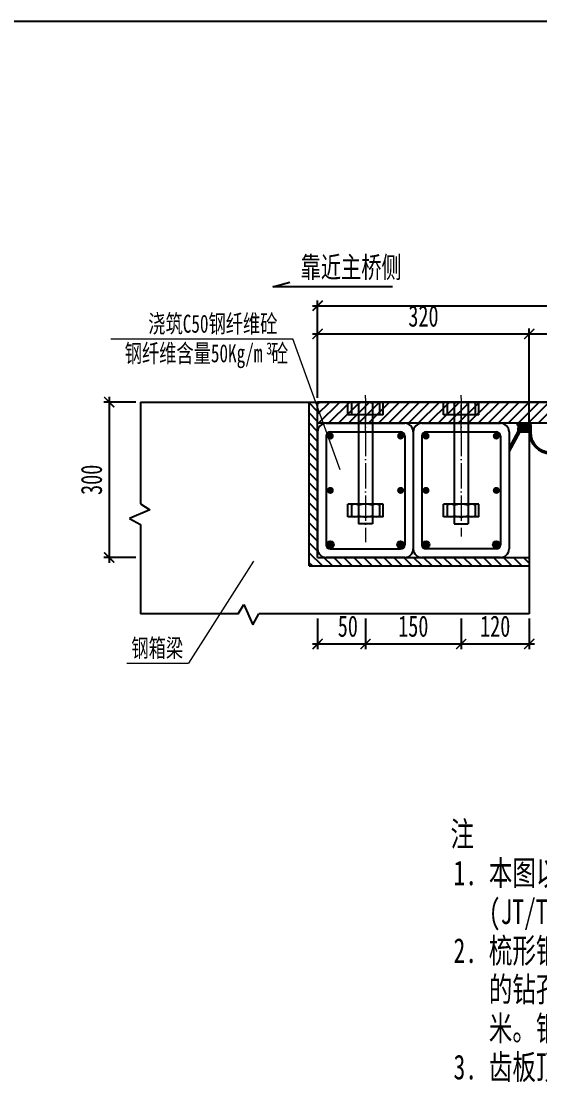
# Model space of a CAD drawing. Extents: x 113548 to 134722, y -121971 to -116031.
# Drawn here: x 117852 to 119322, y -119049 to -116031 of the extents above; entities that cross this region are included whole.
import ezdxf

# ---------------------------------------------------------------- set-up
doc = ezdxf.new("R2010")
doc.units = 0
doc.header["$LTSCALE"] = 3
doc.header["$MEASUREMENT"] = 0
doc.linetypes.add('ACAD_ISO04W100', pattern=[30.5, 24, -3, 0.5, -3])
doc.layers.get('0').update_dxf_attribs({"linetype": 'CONTINUOUS'})
doc.layers.get('DEFPOINTS').update_dxf_attribs({"linetype": 'CONTINUOUS'})
for name, color, linetype in [('6标注', 7, 'CONTINUOUS'), ('7-文字说明', 7, 'CONTINUOUS'), ('bz', 3, 'CONTINUOUS'), ('Thin', 1, 'CONTINUOUS')]:
    doc.layers.add(name, color=color, linetype=linetype)
for name, color, linetype, lineweight in [('DashDot', 5, 'ACAD_ISO04W100', 15), ('文字说明', 7, 'CONTINUOUS', 25), ('桥－综合标注', 31, 'CONTINUOUS', 13)]:
    doc.layers.add(name, color=color, linetype=linetype, lineweight=lineweight)
doc.styles.add('mp', font='smsim.shx', dxfattribs={"width": 0.75, "bigfont": 'smfs.shx'})
doc.styles.add('仿宋字', font='仿宋_GB2312.ttf', dxfattribs={"width": 0.7})
doc.dimstyles.new('20 mp', dxfattribs={"dimscale": 20, "dimtxt": 3, "dimasz": 1.43, "dimexe": 0.75, "dimexo": 0.625, "dimgap": 1, "dimtad": 1, "dimdec": 4, "dimzin": 9, "dimdsep": 46, "dimtxsty": 'mp', "dimblk1": 'ARCHTICK', "dimblk2": 'ARCHTICK', "dimsah": 1, "dimcen": 2.5, "dimdle": 0.75, "dimclrd": 256, "dimclre": 256, "dimclrt": 7, "dimadec": 4, "dimazin": 2, "dimtp": 0.5, "dimtm": 0.0005, "dimtfac": 1, "dimtdec": 4, "dimtmove": 2, "dimatfit": 3, "dimldrblk": 'NONE', "dimfxl": 0.75, "dimtolj": 1, "dimtzin": 0, "dimlwd": -1, "dimlwe": -1, "dimarcsym": 0})

# ---------------------------------------------------------------- blocks, each defined once
blk = doc.blocks.new('_ARCHTICK')
at = {"color": 0, "linetype": 'ByBlock', "const_width": 0.15}
blk.add_lwpolyline([(-0.5, -0.5), (0.5, 0.5)], dxfattribs=at)
blk = doc.blocks.new('*D9')
at = {"layer": 'bz'}
for p, q in [((118677.7, -116836.6), (120667.8, -116836.6)), ((118692.7, -117097.2), (118692.7, -116821.6)), ((120652.8, -117097.2), (120652.8, -116821.6))]:
    blk.add_line(p, q, dxfattribs=at)
at = {"layer": 'DEFPOINTS', "color": 0}
for p in [(120652.8, -116836.6), (118692.7, -117109.7), (120652.8, -117109.7)]:
    blk.add_point(p, dxfattribs=at)
at = {"layer": 'bz', "xscale": 28.6, "yscale": 28.6, "zscale": 28.6, "rotation": 180}
blk.add_blockref('_ARCHTICK', (118692.7, -116836.6), dxfattribs=at)
at = {"layer": 'bz', "xscale": 28.6, "yscale": 28.6, "zscale": 28.6}
blk.add_blockref('_ARCHTICK', (120652.8, -116836.6), dxfattribs=at)
at = {"layer": 'bz', "color": 7, "insert": (119672.7, -116786.6), "char_height": 60, "attachment_point": 5, "style": '仿宋字'}
blk.add_mtext('\\A1;B', dxfattribs=at)
blk = doc.blocks.new('_None')
blk = doc.blocks.new('*D13')
at = {"layer": 'bz'}
for p, q in [((119099.7, -117722.2), (119099.7, -117809.7)), ((119292.7, -117722.2), (119292.7, -117809.7)), ((119084.7, -117794.7), (119307.7, -117794.7))]:
    blk.add_line(p, q, dxfattribs=at)
at = {"layer": 'DEFPOINTS', "color": 0}
for p in [(119099.7, -117709.7), (119292.7, -117709.7), (119292.7, -117794.7)]:
    blk.add_point(p, dxfattribs=at)
at = {"layer": 'bz', "xscale": 28.6, "yscale": 28.6, "zscale": 28.6, "rotation": 180}
blk.add_blockref('_ARCHTICK', (119099.7, -117794.7), dxfattribs=at)
at = {"layer": 'bz', "xscale": 28.6, "yscale": 28.6, "zscale": 28.6}
blk.add_blockref('_ARCHTICK', (119292.7, -117794.7), dxfattribs=at)
at = {"layer": 'bz', "color": 7, "insert": (119196.2, -117744.7), "char_height": 60, "attachment_point": 5, "style": '仿宋字'}
blk.add_mtext('\\A1;120', dxfattribs=at)
blk = doc.blocks.new('*D14')
at = {"layer": 'bz'}
for p, q in [((118828.4, -117722.2), (118828.4, -117809.7)), ((119099.7, -117722.2), (119099.7, -117809.7)), ((118813.4, -117794.7), (119114.7, -117794.7))]:
    blk.add_line(p, q, dxfattribs=at)
at = {"layer": 'DEFPOINTS', "color": 0}
for p in [(118828.4, -117709.7), (119099.7, -117709.7), (119099.7, -117794.7)]:
    blk.add_point(p, dxfattribs=at)
at = {"layer": 'bz', "xscale": 28.6, "yscale": 28.6, "zscale": 28.6, "rotation": 180}
blk.add_blockref('_ARCHTICK', (118828.4, -117794.7), dxfattribs=at)
at = {"layer": 'bz', "xscale": 28.6, "yscale": 28.6, "zscale": 28.6}
blk.add_blockref('_ARCHTICK', (119099.7, -117794.7), dxfattribs=at)
at = {"layer": 'bz', "color": 7, "insert": (118964, -117744.7), "char_height": 60, "attachment_point": 5, "style": '仿宋字'}
blk.add_mtext('\\A1;150', dxfattribs=at)
blk = doc.blocks.new('*D15')
at = {"layer": 'bz'}
for p, q in [((118692.7, -117722.2), (118692.7, -117809.7)), ((118828.4, -117722.2), (118828.4, -117809.7)), ((118677.7, -117794.7), (118843.4, -117794.7))]:
    blk.add_line(p, q, dxfattribs=at)
at = {"layer": 'DEFPOINTS', "color": 0}
for p in [(118692.7, -117709.7), (118828.4, -117709.7), (118828.4, -117794.7)]:
    blk.add_point(p, dxfattribs=at)
at = {"layer": 'bz', "xscale": 28.6, "yscale": 28.6, "zscale": 28.6, "rotation": 180}
blk.add_blockref('_ARCHTICK', (118692.7, -117794.7), dxfattribs=at)
at = {"layer": 'bz', "xscale": 28.6, "yscale": 28.6, "zscale": 28.6}
blk.add_blockref('_ARCHTICK', (118828.4, -117794.7), dxfattribs=at)
at = {"layer": 'bz', "color": 7, "insert": (118778.4, -117744.7), "char_height": 60, "attachment_point": 5, "style": '仿宋字'}
blk.add_mtext('\\A1;50', dxfattribs=at)
blk = doc.blocks.new('*D18')
at = {"layer": 'bz'}
for p, q in [((119277.7, -116916.4), (119787.7, -116916.4)), ((119292.7, -117169.2), (119292.7, -116901.4)), ((119772.7, -117097.2), (119772.7, -116901.4))]:
    blk.add_line(p, q, dxfattribs=at)
at = {"layer": 'DEFPOINTS', "color": 0}
for p in [(119772.7, -116916.4), (119772.7, -117109.7), (119292.7, -117181.7)]:
    blk.add_point(p, dxfattribs=at)
at = {"layer": 'bz', "xscale": 28.6, "yscale": 28.6, "zscale": 28.6, "rotation": 180}
blk.add_blockref('_ARCHTICK', (119292.7, -116916.4), dxfattribs=at)
at = {"layer": 'bz', "xscale": 28.6, "yscale": 28.6, "zscale": 28.6}
blk.add_blockref('_ARCHTICK', (119772.7, -116916.4), dxfattribs=at)
at = {"layer": 'bz', "color": 7, "insert": (119532.7, -116866.4), "char_height": 60, "attachment_point": 5, "style": '仿宋字'}
blk.add_mtext('\\A1;480', dxfattribs=at)
blk = doc.blocks.new('*D19')
at = {"layer": 'bz'}
for p, q in [((118677.7, -116916.4), (119307.7, -116916.4)), ((118692.7, -117097.2), (118692.7, -116901.4)), ((119292.7, -117169.2), (119292.7, -116901.4))]:
    blk.add_line(p, q, dxfattribs=at)
at = {"layer": 'DEFPOINTS', "color": 0}
for p in [(119292.7, -116916.4), (118692.7, -117109.7), (119292.7, -117181.7)]:
    blk.add_point(p, dxfattribs=at)
at = {"layer": 'bz', "xscale": 28.6, "yscale": 28.6, "zscale": 28.6, "rotation": 180}
blk.add_blockref('_ARCHTICK', (118692.7, -116916.4), dxfattribs=at)
at = {"layer": 'bz', "xscale": 28.6, "yscale": 28.6, "zscale": 28.6}
blk.add_blockref('_ARCHTICK', (119292.7, -116916.4), dxfattribs=at)
at = {"layer": 'bz', "color": 7, "insert": (118992.7, -116866.4), "char_height": 60, "attachment_point": 5, "style": '仿宋字'}
blk.add_mtext('\\A1;320', dxfattribs=at)
blk = doc.blocks.new('*D35')
at = {"layer": 'bz'}
for p, q in [((118177.7, -117109.7), (118086.7, -117109.7)), ((118101.7, -117094.7), (118101.7, -117564.7)), ((118177.7, -117549.7), (118086.7, -117549.7))]:
    blk.add_line(p, q, dxfattribs=at)
at = {"layer": 'DEFPOINTS', "color": 0}
for p in [(118190.2, -117109.7), (118101.7, -117549.7), (118190.2, -117549.7)]:
    blk.add_point(p, dxfattribs=at)
at = {"layer": 'bz', "xscale": 28.6, "yscale": 28.6, "zscale": 28.6}
for p, rotation in [((118101.7, -117109.7), 90), ((118101.7, -117549.7), 270)]:
    blk.add_blockref('_ARCHTICK', p, dxfattribs=dict(at, rotation=rotation))
at = {"layer": 'bz', "color": 7, "insert": (118051.7, -117329.7), "char_height": 60, "attachment_point": 5, "rotation": 90, "style": '仿宋字'}
blk.add_mtext('\\A1;300', dxfattribs=at)

msp = doc.modelspace()

# ---------------------------------------------------------------- hatches: boundary and pattern name
at = {"layer": '6标注'}
h = msp.add_hatch(dxfattribs=at)
h.set_pattern_fill('AR-CONC', color=256, scale=15.000647, style=0)
h.set_pattern_definition([(50, (102217.8, -115950.2), (2732.9, -239.1), [285.76, -3143.4]), (355, (102217.8, -115950.2), (-528.67, 2865.97), [228.6, -2514.7]), (100.451, (102445.5, -115970), (2204.23, 2626.86), [242.86, -2671.47]), (46.184, (102217.8, -115188), (4066.36, -630.66), [428.64, -4715.1]), (96.636, (102556.7, -115240.7), (3561.2, 3711.54), [364.3, -4007.2]), (351.184, (102218, -115188), (3561.2, 3711.5), [342.9, -3772.06]), (21, (102598.8, -115378.7), (2274.32, -1534.05), [285.76, -3143.4]), (326, (102598.8, -115378.7), (927.07, 2762.94), [228.6, -2514.7]), (71.451, (102788.3, -115506.5), (3201.4, 1228.9), [242.86, -2671.47]), (37.5, (102217.8, -115950.2), (46.33, 1268.38), [0, -2484.23, 0, -2552.81, 0, -2524.23]), (7.5, (102217.8, -115950.2), (1002.34, 1502.77), [0, -1455.48, 0, -2427.075, 0, -962.07]), (327.5, (101368.1, -115950.2), (2033.947, -85.935), [0, -952.54, 0, -2971.93, 0, -3943.52]), (317.5, (100987.1, -115950.2), (2222.03, 381.41), [0, -1238.3, 0, -1973.67, 0, -2800.47])])
h.paths.add_polyline_path([(120182.75579, -117273.69347), (119452.72431, -117273.69347), (119452.72431, -117249.69244), (119470.53804, -117249.69244), (119441.99835, -117198.35546), (119412.85993, -117198.35546, -0.0083233036), (119412.72259, -117200.34828), (119412.72259, -117349.69675), (119412.72259, -117553.35312), (120101.12535, -117553.35312), (120122.7532, -117531.42504), (120122.7532, -117529.01639), (120161.12793, -117529.01639), (120182.75579, -117507.08831)])
h.paths.add_polyline_path([(120532.77088, -117273.69347), (120222.75751, -117273.69347), (120222.75751, -117507.47692), (120243.79277, -117529.01639), (120282.7601, -117529.01639), (120282.7601, -117531.42504), (120304.38795, -117553.35312), (120451.14044, -117553.35312), (120472.76829, -117531.42504), (120472.76829, -117529.01639), (120532.77088, -117529.01639)])
h.paths.add_polyline_path([(121252.80192, -117109.6864), (120652.77605, -117109.6864), (120652.77605, -117173.68916), (120572.7726, -117173.68916), (120572.7726, -117239.69201, -1), (120592.77347, -117239.69201, -0.4142135624), (120582.77303, -117249.69244), (120939.44655, -117249.69244), (120939.44655, -117273.69347), (120572.7726, -117273.69347), (120572.7726, -117507.47692), (120593.80786, -117529.01639), (120632.77519, -117529.01639), (120632.77519, -117531.42504), (120654.40304, -117553.35312), (121252.80192, -117553.35312)])
h.paths.add_polyline_path([(121092.79503, -117299.69459), (121092.79503, -117279.69373), (121182.79891, -117279.69373, -0.4142135624), (121172.79847, -117269.6933, -1), (121192.79934, -117269.6933), (121192.79934, -117171.68907, 0.4142135624), (121182.79891, -117161.68864), (121162.79804, -117161.68864, -0.4142135624), (121172.79847, -117171.68907, -1), (121152.79761, -117171.68907, -0.4142135624), (121162.79804, -117161.68864), (121052.7933, -117161.68864, -0.4142135624), (121062.79373, -117171.68907, -1), (121042.79287, -117171.68907, -0.4142135624), (121052.7933, -117161.68864), (120942.78856, -117161.68864, -0.4142135624), (120952.78899, -117171.68907, -1), (120932.78813, -117171.68907, -0.4142135624), (120942.78856, -117161.68864), (120832.78381, -117161.68864, -0.4142135624), (120842.78425, -117171.68907, -1), (120822.78338, -117171.68907, -0.4142135624), (120832.78381, -117161.68864), (120722.77907, -117161.68864, -0.4142135624), (120732.7795, -117171.68907, -1), (120712.77864, -117171.68907, -0.4142135624), (120722.77907, -117161.68864), (120672.77692, -117161.68864), (120672.77692, -117141.68778), (121182.79891, -117141.68778, -0.4142135624), (121212.8002, -117171.68907), (121212.8002, -117269.6933, -0.4142135624), (121182.79891, -117299.69459)], flags=16)
h.paths.add_polyline_path([(120532.77088, -117173.68916), (120222.75751, -117173.68916), (120222.75751, -117249.69244), (120532.77088, -117249.69244)])
h.paths.add_polyline_path([(120372.76398, -117239.68742, -1), (120352.76312, -117239.68742, -1)], flags=16)
h.paths.add_polyline_path([(120182.75579, -117173.68916), (119448.36513, -117173.68916), (119448.36513, -117178.79041), (119443.55206, -117178.76425), (119435.83291, -117178.76425, 0.4142135624), (119435.53289, -117179.06426), (119435.53289, -117184.11162), (119431.88499, -117184.11162, 0.7207592201), (119431.70498, -117184.65165, -0.7207592201), (119431.88499, -117184.11162), (119435.23288, -117184.11162, 0.4142135624), (119435.53289, -117183.81161), (119435.53289, -117178.76425), (119443.55206, -117178.76425), (119448.36513, -117178.79041), (119448.36513, -117173.68916), (119408.72241, -117173.68916), (119408.72241, -117169.68899), (119258.7499, -117169.68899), (119258.7499, -117174.76407), (119258.75054, -117174.76407), (119258.7499, -117174.645), (119258.7499, -117169.68899), (119242.71526, -117169.68899), (119242.71526, -117189.68985), (119062.70749, -117189.68985), (119062.70749, -117328.15728), (119083.74275, -117349.69675), (119292.71741, -117349.69675), (119292.71741, -117181.68951, 0.1000263944), (119292.40354, -117180.13626, 0.0519204206), (119292.28176, -117180.11145), (119292.16524, -117180.11145, -0.048664962), (119292.28176, -117180.11145), (119292.39299, -117180.11145, -0.0016851504), (119292.40354, -117180.13626, -0.3275227447), (119292.82353, -117180.70864), (119292.93638, -117193.75526), (119292.93638, -117195.22676, 0.9581581332), (119412.72259, -117200.34828), (119412.72259, -117198.35546), (119412.85993, -117198.35546, 0.013042348), (119412.94156, -117195.22676), (119412.94156, -117192.75522), (119412.95441, -117184.70881, -0.4429938796), (119413.61269, -117184.11162), (119413.49617, -117184.11162, 0.3850902795), (119412.95441, -117184.7069), (119412.94156, -117192.75522), (119412.94156, -117195.22676, -0.013042348), (119412.85993, -117198.35546), (119441.99835, -117198.35546), (119443.55573, -117198.35546, 0.4142204381), (119444.15575, -117197.75542, -0.4142204381), (119443.55573, -117198.35546), (119441.99835, -117198.35546), (119470.53804, -117249.69244), (119566.72928, -117249.69244, -0.4142135624), (119556.72885, -117239.69201, -1), (119576.72971, -117239.69201, -0.4142135624), (119566.72928, -117249.69244), (119966.74647, -117249.69244, -0.4142135624), (119956.74604, -117239.69201, -1), (119976.7469, -117239.69201, -0.4142135624), (119966.74647, -117249.69244), (120166.75517, -117249.69244, -0.4142135624), (120156.75474, -117239.69201, -1), (120176.7556, -117239.69201, -0.4142135624), (120166.75517, -117249.69244), (120182.75579, -117249.69244)])
h.paths.add_polyline_path([(119776.38064, -117239.68134, -1), (119756.37977, -117239.68134, -1)], flags=16)
h.paths.add_polyline_path([(119422.62584, -117187.19822, -1), (119427.27801, -117187.19822, -1)], flags=16)
h.paths.add_polyline_path([(119278.49993, -117183.19805, -1), (119283.1521, -117183.19805, -1)], flags=17)
h.paths.add_polyline_path([(119270.24504, -117175.06409, 0.4142135624), (119269.94503, -117174.76407, -0.4142135624), (119270.24504, -117175.06409), (119270.24504, -117179.81144, 0.4142135624), (119270.54505, -117180.11145, -0.4142135624), (119270.24504, -117179.81144)], flags=17)
h.paths.add_polyline_path([(119262.22587, -117174.76407, 0.4141664892), (119261.62585, -117175.364), (119261.62218, -117193.75526, 0.4142135624), (119262.22221, -117194.35529, -0.4142135624), (119261.62218, -117193.75526), (119261.62286, -117190.36586), (119261.62218, -117190.36586), (119261.62218, -117183.16555), (119261.62429, -117183.16555), (119261.62585, -117175.364, -0.4141664892)], flags=17)
h.paths.add_polyline_path([(119116.07549, -117239.69201, -1), (119136.07635, -117239.69201, -1)], flags=16)
h.paths.add_polyline_path([(120758.82006, -117449.48702), (120800.82187, -117449.48702), (120800.82187, -117386.4843), (120758.82006, -117386.4843)], flags=24)
h.paths.add_polyline_path([(121028.38158, -117419.87608), (121127.38585, -117419.87608), (121127.38585, -117356.87336), (121028.38158, -117356.87336)], flags=24)
h = msp.add_hatch(dxfattribs=at)
h.set_pattern_fill('ANSI37', color=256, scale=5.000216, style=0)
h.set_pattern_definition([(45, (186452.60423, -142638.1941), (-0.441960794, 0.441960794), []), (135, (186452.60423, -142638.1941), (-0.441960794, -0.441960794), [])])
h.paths.add_polyline_path([(119296.93656, -117173.76403, 0.4142135624), (119292.93638, -117169.76386), (119258.7499, -117169.76386), (119258.7499, -117174.645), (119258.75054, -117174.76407), (119262.22587, -117174.76407), (119270.24504, -117174.76407), (119270.24504, -117179.81144, 0.4142135624), (119270.54505, -117180.11145), (119274.35207, -117180.11145, 1.5846138532), (119287.29995, -117180.11145), (119292.16524, -117180.11145, -0.0486649621), (119292.28176, -117180.11145), (119296.93656, -117180.11145)])
h.paths.add_polyline_path([(119283.1521, -117183.19805, -1), (119278.49993, -117183.19805, -1)], flags=16)
h.paths.add_polyline_path([(119435.53289, -117178.76425), (119444.15197, -117178.76425), (119444.15197, -117178.76751), (119448.36513, -117178.79041), (119448.36513, -117173.76403), (119412.94156, -117173.76403, 0.4142135624), (119408.94139, -117177.7642), (119408.94139, -117195.22676, -1), (119296.93656, -117195.22676), (119296.93656, -117180.11145), (119292.81836, -117180.11145), (119292.82344, -117180.69826, -0.0043250705), (119292.82353, -117180.70864), (119292.94157, -117194.35529), (119292.93638, -117194.35529), (119292.93638, -117195.22676, 1), (119412.94156, -117195.22676), (119412.94156, -117192.75522), (119412.95441, -117184.70881, -0.4429938796), (119413.61269, -117184.11162), (119418.47798, -117184.11162, 1.5846138532), (119431.42586, -117184.11162), (119435.23288, -117184.11162, 0.4142135624), (119435.53289, -117183.81161)])
h.paths.add_polyline_path([(119427.27801, -117187.19822, -1), (119422.62584, -117187.19822, -1)], flags=16)
h = msp.add_hatch(dxfattribs=at)
h.set_pattern_fill('ANSI31', color=256, scale=30.001294, style=0)
h.set_pattern_definition([(45, (248282.0122, -169307.509), (-2.65176477, 2.65176477), [])])
h.paths.add_polyline_path([(119274.35207, -117180.11145), (119270.24504, -117180.11145), (119270.24504, -117174.76407), (119262.22587, -117174.76407, 0.4141552021), (119261.62585, -117175.36398), (119261.62218, -117193.75526, 0.4142135624), (119262.22221, -117194.35529), (119292.2235, -117194.35529, 0.4142135624), (119292.82353, -117193.75526), (119292.82353, -117180.70864, 0.3860072647), (119292.28176, -117180.11145), (119287.29995, -117180.11145, -1.5846138532)])
at = {"layer": '7-文字说明'}
h = msp.add_hatch(dxfattribs=at)
h.set_pattern_fill('_USER', color=256, scale=20.000862, angle=135, style=0, pattern_type=0)
h.set_pattern_definition([(135, (-2e-10, -1978.984), (-14.1427454, -14.1427454), [])])
h.paths.add_polyline_path([(118692.69154, -117549.70537), (118692.69154, -117109.6864), (118668.69154, -117109.6864), (118668.69154, -117573.70537), (119292.71741, -117573.70537), (119292.71741, -117549.70537)])
h = msp.add_hatch(dxfattribs=at)
h.set_pattern_fill('_USER', color=256, scale=20.000862, angle=45, style=0, pattern_type=0)
h.set_pattern_definition([(45, (3386.99, 2913.774), (-14.1427454, 14.1427454), [])])
h.paths.add_polyline_path([(118692.69154, -117109.6864), (118692.69154, -117169.68899), (118812.69671, -117169.68899), (118812.69671, -117109.6864)])
h.paths.add_polyline_path([(119772.73811, -117169.68899), (119772.73811, -117109.6864), (118812.69671, -117109.6864), (118812.69671, -117169.68899)])
at = {"layer": 'Thin'}
for points in [[(118738.69352, -117205.69054, -1), (118718.69266, -117205.69054, -1)], [(118918.01338, -117205.69054, 1), (118938.01425, -117205.69054, 1)], [(119010.01735, -117205.69054, -1), (118990.01649, -117205.69054, -1)], [(119189.33721, -117205.69054, 1), (119209.33807, -117205.69054, 1)], [(118738.69352, -117359.69718, -1), (118718.69266, -117359.69718, -1)], [(118918.01338, -117359.69718, 1), (118938.01425, -117359.69718, 1)], [(119010.01735, -117359.69718, -1), (118990.01649, -117359.69718, -1)], [(119189.33721, -117359.69718, 1), (119209.33807, -117359.69718, 1)], [(118738.69352, -117513.70382, 1), (118718.69266, -117513.70382, 1)], [(118918.01338, -117513.70382, -1), (118938.01425, -117513.70382, -1)], [(119010.01735, -117513.70382, 1), (118990.01649, -117513.70382, 1)], [(119189.33721, -117513.70382, -1), (119209.33807, -117513.70382, -1)]]:
    msp.add_hatch(color=256, dxfattribs=at).paths.add_polyline_path(points)

# ---------------------------------------------------------------- linework, layer by layer
at = {"layer": '6标注'}
msp.add_line((119292.28176, -117180.11145), (119296.93656, -117180.11145), dxfattribs=at)
at = {"layer": 'DashDot'}
for p, q in [((118828.35345, -117189.68985), (118828.35345, -117089.68554)), ((118828.35345, -117099.68597), (118828.35345, -117506.14778)), ((119099.67728, -117189.68985), (119099.67728, -117089.68554)), ((119099.67728, -117099.68597), (119099.67728, -117490.4812))]:
    msp.add_line(p, q, dxfattribs=at)
at = {"layer": 'DEFPOINTS'}
msp.add_lwpolyline([(113548.44111, -116031.10317), (121948.44111, -116031.10317), (121948.44111, -121971.10317), (113548.44111, -121971.10317)], close=True, dxfattribs=at)
at = {"layer": 'Thin'}
for p, q in [((118565.81222, -116783.184), (118614.2771, -116769.7186)), ((118904.87619, -116783.184), (118565.81222, -116783.184)), ((118190.19852, -117109.6864), (118190.19852, -117397.59548)), ((118190.19852, -117109.6864), (121252.80192, -117109.6864)), ((118668.69154, -117573.70537), (118668.69154, -117109.6864)), ((118692.69154, -117549.70537), (118692.69154, -117109.6864)), ((119952.74587, -117109.6864), (118692.69154, -117109.6864)), ((118778.3513, -117145.68795), (118778.3513, -117109.6864)), ((118858.35475, -117109.6864), (118798.35216, -117109.6864)), ((118878.35561, -117145.68795), (118878.35561, -117109.6864)), ((119049.67512, -117145.68795), (119049.67512, -117109.6864)), ((119129.67857, -117109.6864), (119069.67599, -117109.6864)), ((119149.67944, -117145.68795), (119149.67944, -117109.6864)), ((118788.35173, -117112.68653), (118788.35173, -117145.68795)), ((118808.35259, -117112.68653), (118808.35259, -117454.42142)), ((118848.35432, -117112.68653), (118848.35432, -117454.42142)), ((118868.35518, -117112.68653), (118868.35518, -117145.68795)), ((119059.67555, -117112.68653), (119059.67555, -117145.68795)), ((119079.67642, -117112.68653), (119079.67642, -117454.42142)), ((119119.67814, -117112.68653), (119119.67814, -117454.42142)), ((119139.679, -117112.68653), (119139.679, -117145.68795)), ((120132.75363, -117169.68899), (118692.69154, -117169.68899)), ((118716.69258, -117169.68899), (118940.01433, -117169.68899)), ((118878.35561, -117145.68795), (118778.3513, -117145.68795)), ((118868.35518, -117145.68795), (118788.35173, -117145.68795)), ((118988.0164, -117169.68899), (119211.33816, -117169.68899)), ((119149.67944, -117145.68795), (119049.67512, -117145.68795)), ((119139.679, -117145.68795), (119059.67555, -117145.68795)), ((119258.7499, -117169.76386), (119258.7499, -117174.645)), ((119270.32256, -117169.76386), (119262.22587, -117169.76386)), ((118692.69154, -117193.69002), (118692.69154, -117525.70434)), ((118728.69309, -117193.69002), (118928.01381, -117193.69002)), ((118964.01537, -117193.69002), (118964.01537, -117525.70434)), ((118964.01537, -117193.69002), (118964.01537, -117525.70434)), ((119000.01692, -117193.69002), (119199.33764, -117193.69002)), ((119261.65687, -117191.07729), (119235.33919, -117238.41733)), ((119235.33919, -117193.69002), (119235.33919, -117525.70434)), ((119266.14431, -117194.28169), (119235.33919, -117249.69371)), ((119258.75054, -117174.76407), (119258.7499, -117174.645)), ((119262.22587, -117174.76407), (119258.75054, -117174.76407)), ((119261.62585, -117175.364), (119261.62218, -117193.75526)), ((119261.62218, -117190.36586), (119261.62218, -117183.16555)), ((119292.93638, -117194.35529), (119262.22221, -117194.35529)), ((119262.22587, -117174.76407), (119270.24504, -117174.76407)), ((119270.24504, -117179.81144), (119270.24504, -117175.06409)), ((119273.89295, -117180.11145), (119270.54505, -117180.11145)), ((119292.28176, -117180.11145), (119287.75907, -117180.11145)), ((119292.71741, -117181.68951), (119292.71741, -117529.35209)), ((119292.82353, -117180.70864), (119292.93638, -117193.75526)), ((119292.93638, -117193.75526), (119292.93638, -117195.22676)), ((119296.93656, -117173.68517), (119296.93656, -117195.22676)), ((118716.69258, -117205.69054), (118716.69258, -117513.70382)), ((118940.01433, -117205.69054), (118940.01433, -117513.70382)), ((118988.0164, -117205.69054), (118988.0164, -117513.70382)), ((119211.33816, -117205.69054), (119211.33816, -117513.70382)), ((118190.19852, -117397.59548), (118216.59158, -117414.31688)), ((118878.35561, -117398.78434), (118778.3513, -117398.78434)), ((118778.3513, -117434.7859), (118778.3513, -117398.78434)), ((118788.35173, -117401.78447), (118788.35173, -117431.78577)), ((118868.35518, -117401.78447), (118868.35518, -117431.78577)), ((118878.35561, -117434.7859), (118878.35561, -117398.78434)), ((119149.67944, -117398.78434), (119049.67512, -117398.78434)), ((119049.67512, -117434.7859), (119049.67512, -117398.78434)), ((119059.67555, -117401.78447), (119059.67555, -117431.78577)), ((119139.679, -117401.78447), (119139.679, -117431.78577)), ((119149.67944, -117434.7859), (119149.67944, -117398.78434)), ((118216.59158, -117414.31688), (118159.68287, -117439.39896)), ((118159.68287, -117439.39896), (118190.19852, -117456.12031)), ((118878.35561, -117434.7859), (118778.3513, -117434.7859)), ((118878.35561, -117434.7859), (118778.3513, -117434.7859)), ((118868.35518, -117434.7859), (118788.35173, -117434.7859)), ((119149.67944, -117434.7859), (119049.67512, -117434.7859)), ((119149.67944, -117434.7859), (119049.67512, -117434.7859)), ((119139.679, -117434.7859), (119059.67555, -117434.7859)), ((118190.19852, -117456.12031), (118190.19852, -117709.71227)), ((118848.35432, -117454.42142), (118808.35259, -117454.42142)), ((119079.67642, -117454.42142), (119119.67814, -117454.42142)), ((118728.69309, -117525.70434), (118928.01381, -117525.70434)), ((119199.33764, -117525.70434), (119000.01692, -117525.70434)), ((119292.71741, -117529.35209), (119292.71741, -117709.71227)), ((118692.69154, -117549.70537), (119292.71741, -117549.70537)), ((118940.01433, -117549.70537), (118716.69258, -117549.70537)), ((119211.33816, -117549.70537), (118988.0164, -117549.70537)), ((118668.69154, -117573.70537), (119292.71741, -117573.70537)), ((118467.07753, -117709.71227), (118483.79893, -117683.31922)), ((118483.79893, -117683.31922), (118508.88101, -117740.22792)), ((118467.07753, -117709.71227), (118190.19852, -117709.71227)), ((118508.88101, -117740.22792), (118525.60237, -117709.71227)), ((119292.71741, -117709.71227), (118525.60237, -117709.71227))]:
    msp.add_line(p, q, dxfattribs=at)
for centre, radius in [((119280.82601, -117183.19805), 2.32609), ((118728.69309, -117513.70382), 10.00043), ((118928.01381, -117513.70382), 10.00043), ((119000.01692, -117513.70382), 10.00043), ((119199.33764, -117513.70382), 10.00043)]:
    msp.add_circle(centre, radius, dxfattribs=at)
for centre, radius, start, end in [((118798.35216, -117127.85385), 18.16745, 56.60151153, 123.39848847), ((118828.35343, -117177.85616), 68.16976, 72.93848763, 107.06148547), ((118858.35475, -117127.85385), 18.16745, 56.60151153, 123.39848847), ((119069.67599, -117127.85385), 18.16745, 56.60151153, 123.39848847), ((119099.67726, -117177.85616), 68.16976, 72.93848763, 107.06148547), ((119129.67857, -117127.85385), 18.16745, 56.60151153, 123.39848847), ((118716.69258, -117193.69002), 24.00103, 90, 180), ((118940.01433, -117193.69002), 24.00103, 0, 90), ((118988.0164, -117193.69002), 24.00103, 90, 180), ((119211.33816, -117193.69002), 24.00103, 0, 90), ((119292.93638, -117173.76403), 4.00017, 0, 92.97322914), ((118728.69309, -117205.69054), 12.00052, 90, 180), ((118928.01381, -117205.69054), 12.00052, 0, 90), ((119000.01692, -117205.69054), 12.00052, 90, 180), ((119199.33764, -117205.69054), 12.00052, 0, 90), ((119262.22221, -117193.75526), 0.60003, 180, 270), ((119262.22587, -117175.3641), 0.60003, 90, 179.9907914), ((119269.94503, -117175.06409), 0.30001, 0, 90), ((119270.54505, -117179.81144), 0.30001, 180, 270), ((119280.82601, -117183.19805), 7.1721, 158.10348277, 21.89651723), ((119273.89295, -117180.41146), 0.30001, 338.10348277, 90), ((119287.75907, -117180.41146), 0.30001, 90, 201.89651723), ((119288.71724, -117181.68951), 4.00017, 0, 90), ((119292.2235, -117180.70864), 0.60003, 0, 84.4278022), ((119352.93897, -117195.22676), 60.00259, 180, 0), ((119352.93897, -117195.22676), 56.00241, 180, 0), ((118798.35216, -117416.95179), 18.16745, 56.60151153, 123.39848847), ((118828.35343, -117466.9541), 68.16976, 72.93848763, 107.06148547), ((118858.35475, -117416.95179), 18.16745, 56.60151153, 123.39848847), ((119069.67599, -117416.95179), 18.16745, 56.60151153, 123.39848847), ((119099.67726, -117466.9541), 68.16976, 72.93848763, 107.06148547), ((119129.67857, -117416.95179), 18.16745, 56.60151153, 123.39848847), ((118798.35216, -117416.61845), 18.16745, 236.60151153, 303.39848847), ((118828.35343, -117366.61614), 68.16976, 252.93851453, 287.06151237), ((118858.35475, -117416.61845), 18.16745, 236.60151153, 303.39848847), ((119069.67599, -117416.61845), 18.16745, 236.60151153, 303.39848847), ((119099.67726, -117366.61614), 68.16976, 252.93851453, 287.06151237), ((119129.67857, -117416.61845), 18.16745, 236.60151153, 303.39848847), ((118716.69258, -117525.70434), 24.00103, 180, 270), ((118728.69309, -117513.70382), 12.00052, 180, 270), ((118928.01381, -117513.70382), 12.00052, 270, 0), ((118940.01433, -117525.70434), 24.00103, 270, 0), ((118988.0164, -117525.70434), 24.00103, 180, 270), ((119000.01692, -117513.70382), 12.00052, 180, 270), ((119199.33764, -117513.70382), 12.00052, 270, 0), ((119211.33816, -117525.70434), 24.00103, 270, 0)]:
    msp.add_arc(centre, radius, start, end, dxfattribs=at)
at = {"layer": '桥－综合标注', "ltscale": 5}
for p, q in [((118106.43294, -116930.29142), (118621.94451, -116930.29142)), ((118756.26485, -117301.65521), (118621.94451, -116930.29142)), ((118510.41737, -117560.2696), (118326.69018, -117848.91712)), ((118151.75326, -117848.91712), (118326.69018, -117848.91712))]:
    msp.add_line(p, q, dxfattribs=at)

# ---------------------------------------------------------------- texts
at = {"layer": '6标注', "style": '仿宋字', "width": 0.7}
msp.add_text('靠近主桥侧', height=60.002587, dxfattribs=at).set_placement((118644.48682, -116757.68233))
at = {"layer": '文字说明', "style": '仿宋字', "width": 0.7}
for s, height, p in [('注', 70, (119069.3773, -118367.96269)), ('1. 本图以毫米为单位,产品应符合交通部行业标准《公路桥梁伸缩装置通用技术条件》', 70, (119078.068, -118477.96269)), ('   (JT/T327-2016）的要求，伸缩量为0~240mm。 ', 70, (119078.068, -118587.96269)), ('2. 梳形钢板材料选用Q345D钢。梳形板上的螺栓孔距允许误差为%%P1毫米，每块钢板上', 70.0030183, (119078.068, -118697.96269)), ('   的钻孔累计误差不得超过%%P1毫米。梳形钢板顶、底面须平整，其不平整度为%%P1毫', 70.0030183, (119078.068, -118807.96269)), ('   米。钢板加工光洁度为3级，齿口间隙要均匀。', 70.0030183, (119078.068, -118917.96269)), ('3. 齿板顶平面上要设置特效防滑构造，增加表面粗糙度，增强防滑效果，摩擦系数不', 70.0030183, (119078.068, -119027.96269))]:
    msp.add_text(s, height=height, dxfattribs=at).set_placement(p)
at = {"layer": '桥－综合标注', "style": '仿宋字', "width": 0.7}
for s, height, p in [('浇筑C50钢纤维砼', 51.139016, (118212.63394, -116913.15305)), ('钢纤维含量50Kg/m 砼    ', 51.139016, (118145.85549, -116996.89216)), ('3', 34.09268, (118547.31643, -116974.7264)), ('钢箱梁', 51.139016, (118164.83052, -117831.77875))]:
    msp.add_text(s, height=height, dxfattribs=at).set_placement(p)

# ---------------------------------------------------------------- dimensions: what is measured, and where the dimension line sits
at = {"layer": 'bz'}
for base, p1, p2, text, picture, middle in [((120652.77605, -116836.56428), (118692.69154, -117109.6864), (120652.77605, -117109.6864), 'B', '*D9', (119672.7338, -116786.56428)), ((119292.71741, -116916.40818), (118692.69154, -117109.6864), (119292.71741, -117181.68951), '320', '*D19', (118992.70448, -116866.40818)), ((119772.73811, -116916.40818), (119292.71741, -117181.68951), (119772.73811, -117109.6864), '480', '*D18', (119532.72776, -116866.40818)), ((119099.67728, -117794.73361), (118828.35345, -117709.71227), (119099.67728, -117709.71227), '150', '*D14', (118964.01537, -117744.73361)), ((119292.71741, -117794.73361), (119099.67728, -117709.71227), (119292.71741, -117709.71227), '120', '*D13', (119196.19735, -117744.73361))]:
    dim = msp.add_linear_dim(base=base, p1=p1, p2=p2, text=text, dimstyle='20 mp', override={"dimtxsty": '仿宋字'}, dxfattribs=at)
    dim.commit()
    dim.dimension.update_dxf_attribs({"geometry": picture, "text_midpoint": middle})
dim = msp.add_linear_dim(base=(118101.705, -117549.70537), p1=(118190.19852, -117109.6864), p2=(118190.19852, -117549.70537), angle=90, text='300', dimstyle='20 mp', override={"dimtxsty": '仿宋字'}, dxfattribs=at)
dim.commit()
dim.dimension.update_dxf_attribs({"geometry": '*D35', "text_midpoint": (118051.705, -117329.69589)})
dim = msp.add_linear_dim(base=(118828.35345, -117794.73361), p1=(118692.69154, -117709.71227), p2=(118828.35345, -117709.71227), text='50', dimstyle='20 mp', override={"dimtxsty": '仿宋字'}, dxfattribs=at)
dim.commit()
dim.dimension.update_dxf_attribs({"geometry": '*D15', "text_midpoint": (118778.3513, -117744.73146), "dimtype": 160})

doc.saveas('drawing.dxf')
